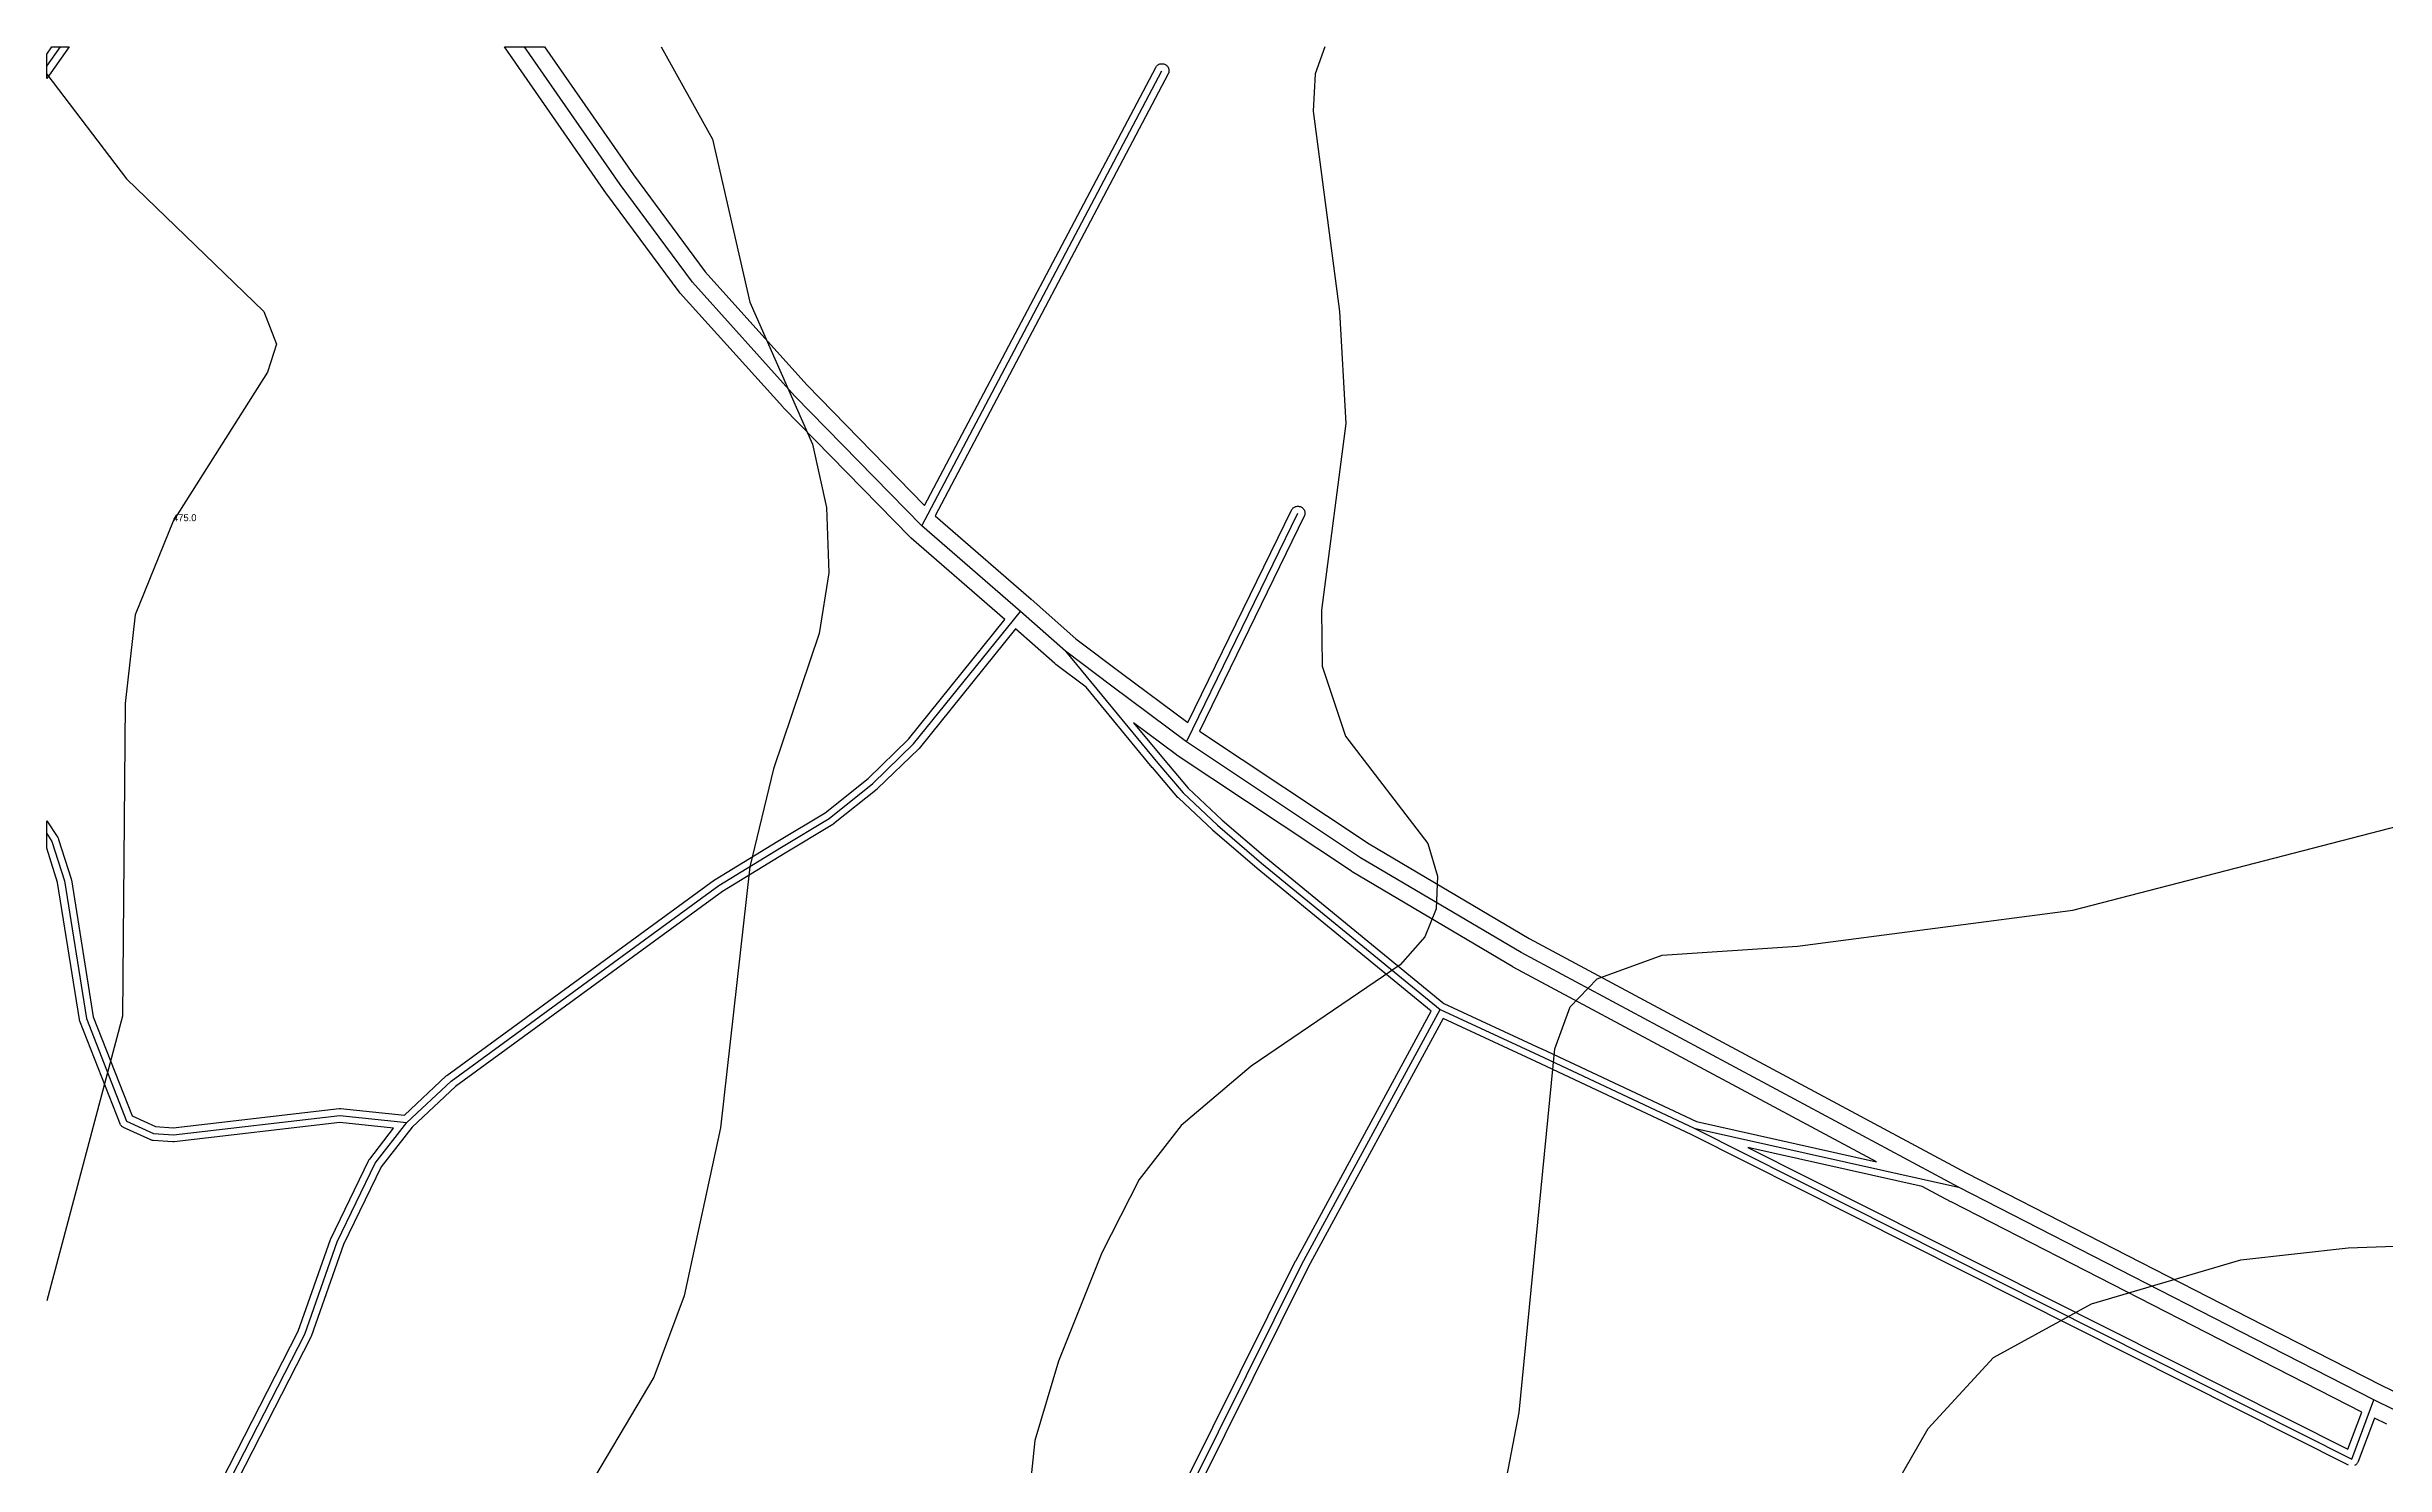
# Model space of a CAD drawing. Header units: metres. Extents: x 0 to 1014, y 0 to 676.
# Drawn here: x 0 to 501, y 372 to 676 of the extents above; entities that cross this region are included whole.
import ezdxf

# ---------------------------------------------------------------- set-up
doc = ezdxf.new("R2010")
doc.units = ezdxf.units.M
doc.layers.add('TPX_1_CONTOUR_LINES', color=7, linetype='Continuous', true_color=0x000000)
doc.layers.add('TPX_2_CONTOUR_LINES_TEXT', color=7, linetype='Continuous', true_color=0x000000)
doc.layers.add('TPX_6_ROADS', color=7, linetype='Continuous')
doc.layers.add('TPX_7_ROADS_OUTLINES', color=7, linetype='Continuous')

msp = doc.modelspace()

# ---------------------------------------------------------------- linework, layer by layer
at = {"layer": 'TPX_1_CONTOUR_LINES'}
for points in [[(131.64, 675.97, 470), (142.61, 656.19, 470), (150.6, 621.19, 470), (164.05, 590.79, 470), (167.03, 577.19, 470), (167.58, 563.19, 470), (165.45, 550.19, 470), (155.73, 521.19, 470), (150.65, 500.19, 470), (144.33, 444.19, 470), (136.52, 408.19, 470), (130.05, 390.79, 470), (113.67, 363.19, 470), (109.21, 349.19, 470), (107.52, 331.19, 470), (107.04, 255.19, 470), (103.02, 230.19, 470), (98.18, 215.19, 470), (92.24, 203.19, 470), (85.05, 193.19, 470), (77.05, 186.04, 470), (65.05, 180.99, 470), (31.05, 174.51, 470), (0, 163.93, 470)], [(273.84, 675.97, 465), (271.73, 670.19, 465), (271.3, 662.19, 465), (276.93, 619.19, 465), (278.3, 595.19, 465), (273.09, 555.19, 465), (273.25, 543.19, 465), (278.22, 528.19, 465), (295.9, 505.19, 465), (297.95, 498.19, 465), (297.69, 491.19, 465), (295.23, 485.19, 465), (289.94, 479.19, 465), (258.05, 457.46, 465), (243.05, 444.76, 465), (234.05, 433.12, 465), (226.05, 417.41, 465), (216.74, 394.19, 465), (211.7, 377.19, 465), (207.36, 335.19, 465)], [(0, 670.08, 475), (17.05, 647.66, 475), (46.47, 619.19, 475), (49.23, 612.19, 475), (47.26, 606.19, 475), (27.05, 574.27, 475), (18.95, 554.19, 475), (16.79, 535.19, 475), (16.24, 468.19, 475), (0, 407.13, 475)], [(311.83, 364.19, 465), (315.45, 383.19, 465), (323.06, 461.19, 465), (326.36, 470.19, 465), (332.16, 476.19, 465), (346.05, 481.21, 465), (375.05, 483.18, 465), (434.05, 490.92, 465), (508.05, 510.03, 465)], [(509.05, 46.53, 470), (500.05, 49.21, 470), (490.05, 50.06, 470), (465.05, 45.61, 470), (459.05, 49.13, 470), (450.54, 70.19, 470), (429.31, 99.19, 470), (402.22, 170.19, 470), (396.05, 181.34, 470), (379.02, 205.19, 470), (371.03, 226.19, 470), (360.9, 270.19, 470), (360.3, 291.19, 470), (365.75, 310.19, 470), (386.08, 350.19, 470), (403.05, 379.79, 470), (417.05, 395, 470), (438.05, 406.51, 470), (470.05, 415.9, 470), (493.05, 418.53, 470), (535.05, 420.01, 470)]]:
    msp.add_polyline3d(points, dxfattribs=at)
at = {"layer": 'TPX_6_ROADS'}
for points in [[(0, 671.8, 474.8), (2.93, 675.97, 474.51)], [(1013.71, 117.13, 465.59), (929.47, 161.18, 468.04), (855.89, 198.85, 469.91), (837.76, 208.64, 470.45), (800.43, 228.81, 471.74), (708.13, 276.45, 474.47), (600.5, 331.7, 474.04), (556.34, 355.74, 473.21), (545.92, 361.41, 472.89), (502.91, 383.81, 471.77), (498.56, 385.9, 471.66), (470.08, 400.49, 471.08), (409.56, 431.48, 468.81), (315.84, 481.78, 464.98), (281.47, 502.12, 465.06), (244.14, 526.96, 465.66), (228.16, 538.92, 466.15), (218.27, 546.37, 466.51), (208.58, 554.93, 466.97), (187.46, 573.25, 468.16), (160.27, 601.1, 469.64), (138.31, 625.5, 470.21), (122.82, 646.45, 470.64), (102.35, 675.97, 470.96)], [(187.46, 573.25, 468.16), (238.92, 670.84, 466.04)], [(244.14, 526.96, 465.66), (268.05, 575.97, 464.89)], [(26.52, 343.86, 471.9), (55.26, 400.02, 471.99), (62.2, 419.77, 472.21), (70.38, 436.62, 472.19), (77.14, 445.39, 472.06), (86.62, 454.24, 471.78), (143.96, 496.16, 469.79), (157.39, 504.38, 469.31), (167.62, 510.54, 468.88), (176.95, 518.01, 468.44), (185.7, 526.51, 467.97), (208.58, 554.93, 466.97)], [(218.27, 546.37, 466.51), (238.01, 522.41, 465.82), (243.46, 516.04, 465.7), (250.82, 509.09, 465.58), (260.24, 500.99, 465.36), (298.49, 469.61, 464.75)], [(0, 507.29, 475.4), (1.11, 505.6, 475.34), (3.79, 497.18, 475.19), (8.48, 467.66, 474.72), (17.1, 445.66, 473.6), (22.89, 443, 473.32), (27.14, 442.72, 473.19), (62.79, 446.85, 472.49), (77.14, 445.39, 472.06)], [(0, 74.77, 467.93), (1.15, 75.58, 467.92), (18.41, 80.55, 467.86), (39.92, 84.95, 467.87), (61.42, 90.59, 467.84), (78.53, 96.42, 467.73), (93.25, 102.28, 467.39), (168.58, 128.41, 467.03), (171.83, 205.7, 466.39), (179.61, 231.2, 465.32), (189.45, 254.82, 465.22), (209.46, 295.39, 464.13), (268.89, 415.03, 463.32), (298.49, 469.61, 464.75), (319.63, 459.82, 465.22), (352.95, 444.13, 466.39), (409.56, 431.48, 468.81)], [(352.95, 444.13, 466.39), (493.8, 373.22, 472.3), (498.56, 385.9, 471.66)]]:
    msp.add_polyline3d(points, dxfattribs=at)
at = {"layer": 'TPX_7_ROADS_OUTLINES'}
for points in [[(25.92, 345.99, 471.91), (53.88, 400.61, 472.02), (60.78, 420.26, 472.26), (60.85, 420.42, 472.26), (69.03, 437.28, 472.23), (69.1, 437.41, 472.23), (69.19, 437.54, 472.23), (74.31, 444.17, 472.14), (62.8, 445.34, 472.47), (27.31, 441.23, 473.16), (27.17, 441.23, 473.16), (27.04, 441.23, 473.17), (22.79, 441.5, 473.3), (22.65, 441.52, 473.3), (22.52, 441.55, 473.31), (22.39, 441.59, 473.31), (22.26, 441.64, 473.32), (16.47, 444.3, 473.62), (16.34, 444.36, 473.63), (16.22, 444.44, 473.64), (16.11, 444.53, 473.65), (16.01, 444.63, 473.66), (15.91, 444.74, 473.67), (15.83, 444.86, 473.68), (15.76, 444.98, 473.68), (15.7, 445.11, 473.69), (7.09, 467.11, 474.8), (7.04, 467.27, 474.81), (7, 467.42, 474.81), (2.32, 496.83, 475.29), (0, 504.15, 475.41), (0, 510.01, 475.4), (2.36, 506.43, 475.26), (2.43, 506.31, 475.25), (2.49, 506.19, 475.25), (2.54, 506.06, 475.25), (5.22, 497.63, 475.11), (5.25, 497.52, 475.1), (5.27, 497.41, 475.1), (9.94, 468.05, 474.62), (18.27, 446.77, 473.54), (23.26, 444.48, 473.33), (27.1, 444.23, 473.21), (62.61, 448.34, 472.51), (62.78, 448.35, 472.51), (62.94, 448.34, 472.5), (76.62, 446.95, 472.09), (85.6, 455.34, 471.83), (85.74, 455.45, 471.83), (143.08, 497.37, 469.82), (143.18, 497.44, 469.82), (156.61, 505.66, 469.34), (156.62, 505.67, 469.34), (166.76, 511.78, 468.92), (175.96, 519.14, 468.48), (184.59, 527.52, 468.02), (205.25, 553.19, 467.11), (185.17, 570.61, 468.27), (184.96, 570.81, 468.28), (157.76, 598.65, 469.79), (157.66, 598.76, 469.8), (135.7, 623.16, 470.43), (135.49, 623.42, 470.43), (120, 644.37, 470.81), (119.94, 644.46, 470.81), (98.09, 675.97, 471.15), (106.61, 675.97, 470.77), (125.67, 648.49, 470.48), (141.02, 627.72, 470.05), (162.82, 603.49, 469.5), (188.08, 577.63, 468.16), (237.59, 671.54, 466.1), (237.67, 671.66, 466.09), (237.76, 671.78, 466.09), (237.85, 671.89, 466.08), (237.96, 671.99, 466.07), (238.08, 672.08, 466.07), (238.21, 672.16, 466.06), (238.34, 672.22, 466.05), (238.48, 672.27, 466.04), (238.62, 672.31, 466.04), (238.77, 672.33, 466.03), (238.91, 672.34, 466.02), (239.06, 672.33, 466.02), (239.21, 672.31, 466.01), (239.35, 672.28, 466), (239.49, 672.23, 466), (239.62, 672.16, 465.99), (239.75, 672.09, 465.99), (239.87, 672, 465.98), (239.98, 671.9, 465.98), (240.08, 671.8, 465.98), (240.16, 671.68, 465.98), (240.24, 671.55, 465.97), (240.3, 671.42, 465.97), (240.35, 671.28, 465.97), (240.39, 671.14, 465.97), (240.41, 670.99, 465.97), (240.42, 670.85, 465.97), (240.41, 670.7, 465.98), (240.39, 670.55, 465.98), (240.36, 670.41, 465.98), (240.31, 670.27, 465.99), (240.25, 670.14, 465.99), (190.3, 575.42, 468.02), (210.88, 557.58, 466.88), (210.9, 557.56, 466.88), (220.49, 549.08, 466.43), (230.26, 541.72, 466.07), (244.48, 531.08, 465.63), (266.7, 576.63, 464.94), (266.77, 576.76, 464.93), (266.86, 576.88, 464.93), (266.95, 576.99, 464.93), (267.06, 577.1, 464.93), (267.17, 577.19, 464.92), (267.3, 577.27, 464.92), (267.43, 577.34, 464.91), (267.56, 577.39, 464.91), (267.7, 577.43, 464.9), (267.85, 577.46, 464.9), (268, 577.47, 464.89), (268.14, 577.47, 464.89), (268.29, 577.45, 464.88), (268.43, 577.42, 464.88), (268.57, 577.38, 464.87), (268.71, 577.32, 464.87), (268.84, 577.25, 464.86), (268.96, 577.17, 464.86), (269.07, 577.07, 464.85), (269.18, 576.97, 464.85), (269.27, 576.85, 464.85), (269.35, 576.73, 464.84), (269.42, 576.6, 464.84), (269.47, 576.46, 464.84), (269.51, 576.32, 464.84), (269.54, 576.18, 464.83), (269.55, 576.03, 464.83), (269.55, 575.88, 464.83), (269.53, 575.74, 464.83), (269.5, 575.59, 464.83), (269.46, 575.45, 464.83), (269.4, 575.32, 464.84), (246.95, 529.29, 465.58), (283.33, 505.09, 465.06), (317.56, 484.83, 464.97), (411.19, 434.58, 468.7), (471.67, 403.6, 470.95), (500.12, 389.04, 471.52), (504.42, 386.97, 471.61)], [(1.1, 675.97, 474.6), (4.77, 675.97, 474.42), (0, 669.19, 474.89), (0, 674.41, 474.71), (1.1, 675.97, 474.6)], [(208.42, 296.67, 464.14), (267.55, 415.69, 463.31), (267.57, 415.74, 463.31), (296.58, 469.24, 464.74), (259.29, 499.83, 465.36), (259.26, 499.86, 465.36), (249.84, 507.95, 465.6), (249.79, 508, 465.6), (242.43, 514.95, 465.72), (242.32, 515.06, 465.72), (236.87, 521.44, 465.86), (236.85, 521.46, 465.86), (222.66, 538.68, 466.36), (216.17, 543.57, 466.61), (215.95, 543.75, 466.62), (207.51, 551.21, 467), (186.87, 525.57, 467.93), (186.74, 525.43, 467.93)], [(244.55, 517.07, 465.67), (251.82, 510.2, 465.55), (261.2, 502.14, 465.35), (299.29, 470.89, 464.77), (320.26, 461.18, 465.22), (320.27, 461.18, 465.22), (353.44, 445.56, 466.36), (391.97, 436.95, 467.99), (314.19, 478.7, 464.99), (314.06, 478.77, 464.98), (279.68, 499.11, 465.06), (279.53, 499.21, 465.07), (242.2, 524.04, 465.71), (242.04, 524.16, 465.71), (232.85, 531.04, 465.99), (239.16, 523.38, 465.78), (244.55, 517.07, 465.67)], [(186.74, 525.43, 467.93), (178, 516.94, 468.4), (177.89, 516.84, 468.4), (168.56, 509.37, 468.85), (168.39, 509.26, 468.86), (158.17, 503.1, 469.28), (144.8, 494.91, 469.75), (87.58, 453.08, 471.74), (78.26, 444.37, 472.02), (71.66, 435.83, 472.15), (63.58, 419.19, 472.17), (56.68, 399.52, 471.97), (56.6, 399.34, 471.96), (28.45, 344.33, 471.87)], [(493.12, 371.88, 472.36), (352.3, 442.79, 466.4), (318.99, 458.46, 465.21), (299.13, 467.66, 464.76), (270.22, 414.33, 463.34), (210.8, 294.72, 464.11)], [(492.98, 375.32, 472.19), (495.98, 383.29, 471.79), (468.48, 397.37, 471.22), (407.97, 428.36, 468.93), (407.91, 428.39, 468.93), (401.79, 431.68, 468.58), (364.45, 440.03, 466.89), (492.98, 375.32, 472.19)], [(501.34, 380.68, 471.92), (498.68, 381.96, 471.86), (495.2, 372.7, 472.32), (495.14, 372.56, 472.33), (495.07, 372.43, 472.33), (494.99, 372.31, 472.34), (494.89, 372.2, 472.34), (494.78, 372.09, 472.35), (494.67, 372, 472.35), (494.54, 371.92, 472.36), (494.41, 371.86, 472.36)]]:
    msp.add_polyline3d(points, dxfattribs=at)

# ---------------------------------------------------------------- texts
at = {"layer": 'TPX_2_CONTOUR_LINES_TEXT'}
msp.add_text('475.0', height=1.5, dxfattribs=at).set_placement((27.05, 574.27, 475))

doc.saveas('drawing.dxf')
